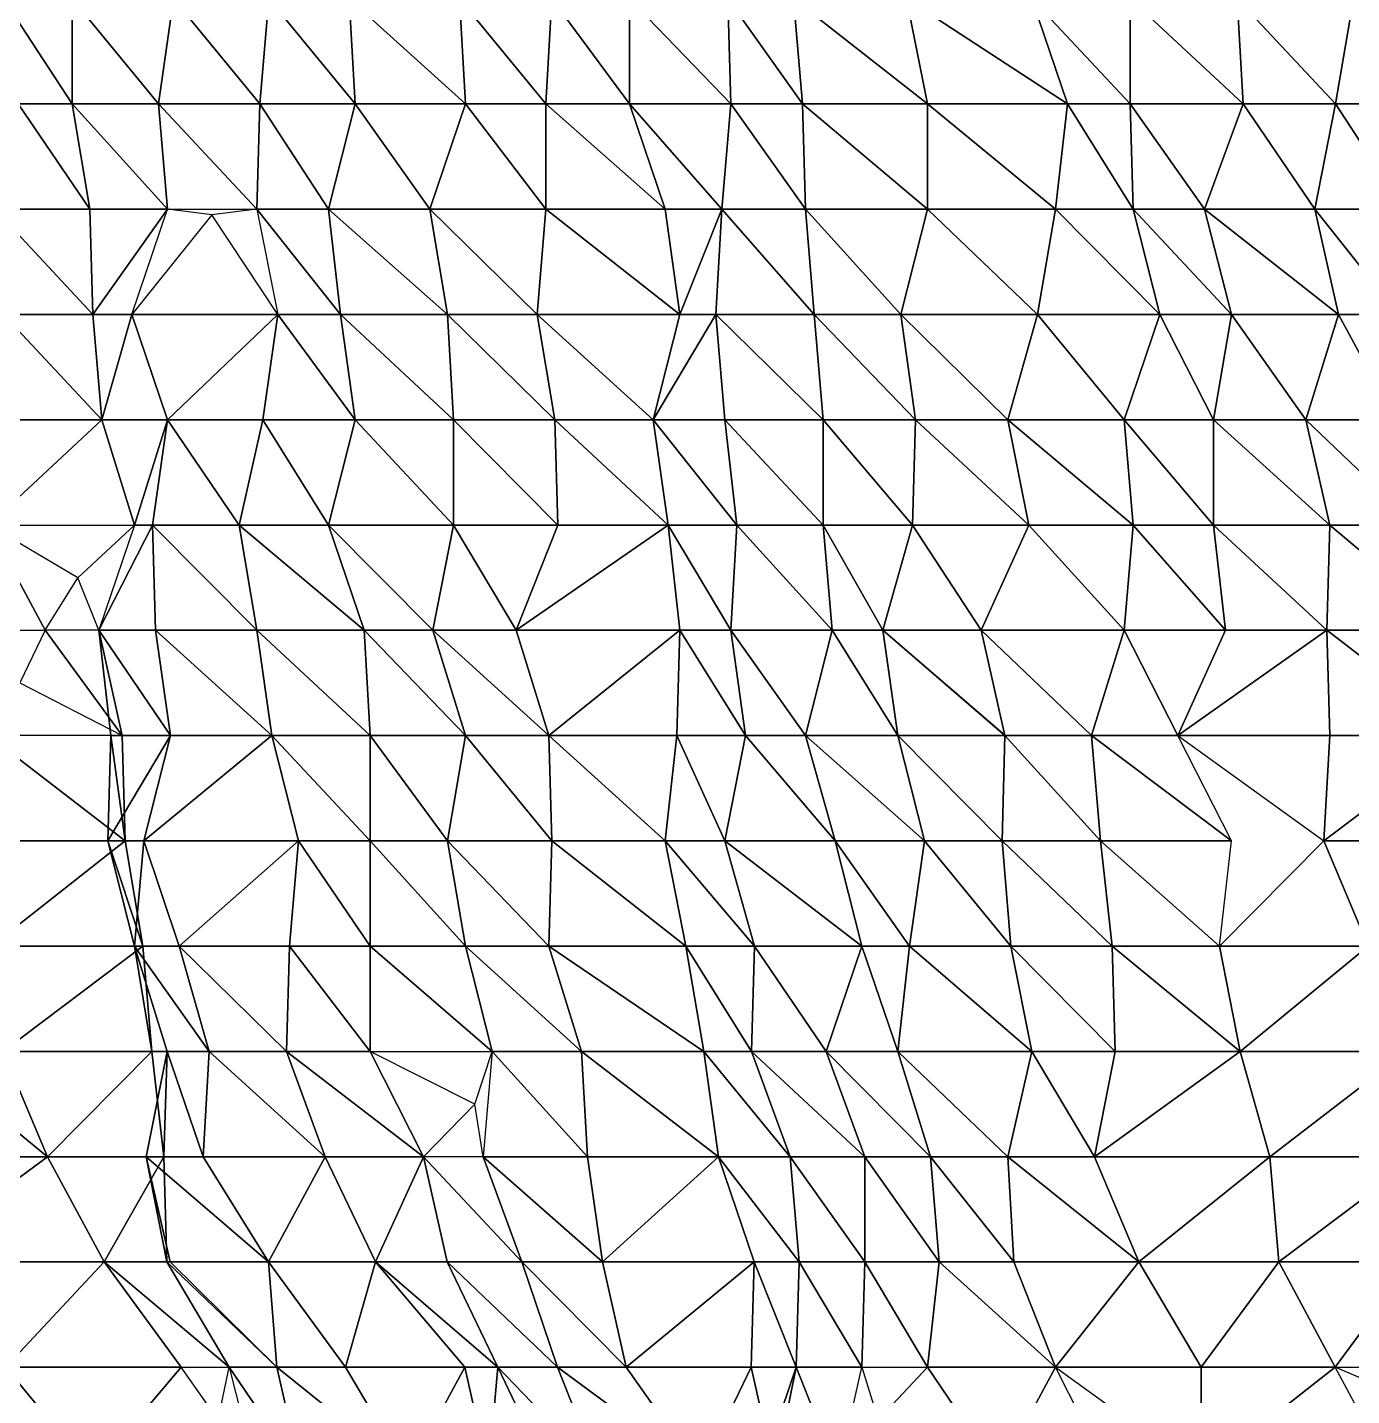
# Model space of a CAD drawing. Header units: metres. Extents: x -317 to 276, y -240 to 234.
# Drawn here: x -182.1 to -106.7, y 70.4 to 148.4 of the extents above; entities that cross this region are included whole.
import ezdxf

# ---------------------------------------------------------------- set-up
doc = ezdxf.new("R2010")
doc.units = ezdxf.units.M

msp = doc.modelspace()

# ---------------------------------------------------------------- linework, layer by layer
for points in [[(-183.49559, 150, -453.66705), (-179.58377, 144, -459.02148), (-179.58377, 150, -459.02148), (-179.58366, 150.0001, -459.0214)], [(-183.49559, 150, -453.66705), (-182.64954, 144, -452.11835), (-179.58377, 144, -459.02148), (-179.58366, 144.0001, -459.0214)], [(-179.58377, 150, -459.02148), (-174.65668, 144, -462.5175), (-173.81064, 150, -460.9688), (-173.81053, 150.0001, -460.96872)], [(-179.58377, 150, -459.02148), (-179.58377, 144, -459.02148), (-174.65668, 144, -462.5175), (-174.65657, 144.0001, -462.5174)], [(-173.81064, 150, -460.9688), (-174.65668, 144, -462.5175), (-168.88356, 144, -464.46484), (-168.88345, 144.0001, -464.46475)], [(-173.81064, 150, -460.9688), (-168.88356, 144, -464.46484), (-168.37595, 150, -463.53564), (-168.37584, 150.0001, -463.53555)], [(-168.37595, 150, -463.53564), (-168.88356, 144, -464.46484), (-163.44887, 144, -467.03168), (-163.44876, 144.0001, -467.0316)], [(-168.37595, 150, -463.53564), (-163.44887, 144, -467.03168), (-163.7873, 150, -467.65112), (-163.78719, 150.0001, -467.65103)], [(-163.7873, 150, -467.65112), (-157.1681, 144, -468.0498), (-157.50653, 150, -468.66928), (-157.50642, 150.0001, -468.6692)], [(-163.7873, 150, -467.65112), (-163.44887, 144, -467.03168), (-157.1681, 144, -468.0498), (-157.168, 144.0001, -468.0497)], [(-157.50653, 150, -468.66928), (-152.57944, 144, -472.16528), (-152.24103, 150, -471.54584), (-152.24092, 150.0001, -471.54575)], [(-157.50653, 150, -468.66928), (-157.1681, 144, -468.0498), (-152.57944, 144, -472.16528), (-152.57933, 144.0001, -472.1652)], [(-152.24103, 150, -471.54584), (-152.57944, 144, -472.16528), (-147.82158, 144, -475.97107), (-147.82147, 144.0001, -475.97098)], [(-152.24103, 150, -471.54584), (-147.82158, 144, -475.97107), (-147.82158, 150, -475.97107), (-147.82147, 150.0001, -475.97098)], [(-147.82158, 150, -475.97107), (-142.04846, 144, -477.9184), (-142.21768, 150, -478.22815), (-142.21758, 150.0001, -478.22806)], [(-147.82158, 150, -475.97107), (-147.82158, 144, -475.97107), (-142.04846, 144, -477.9184), (-142.04836, 144.0001, -477.9183)], [(-142.21768, 150, -478.22815), (-137.96742, 144, -482.9631), (-138.47505, 150, -483.8923), (-138.47495, 150.0001, -483.8922)], [(-142.21768, 150, -478.22815), (-142.04846, 144, -477.9184), (-137.96742, 144, -482.9631), (-137.96732, 144.0001, -482.963)], [(-138.47505, 150, -483.8923), (-130.84062, 144, -482.43256), (-132.02509, 150, -484.6007), (-132.02498, 150.0001, -484.60062)], [(-138.47505, 150, -483.8923), (-137.96742, 144, -482.9631), (-130.84062, 144, -482.43256), (-130.84052, 144.0001, -482.43246)], [(-132.02509, 150, -484.6007), (-122.8678, 144, -480.35336), (-124.8983, 150, -484.0702), (-124.8982, 150.0001, -484.0701)], [(-132.02509, 150, -484.6007), (-130.84062, 144, -482.43256), (-122.8678, 144, -480.35336), (-122.8677, 144.0001, -480.35327)], [(-124.8983, 150, -484.0702), (-119.2944, 144, -486.32727), (-119.2944, 150, -486.32727), (-119.294304, 150.0001, -486.32718)], [(-124.8983, 150, -484.0702), (-122.8678, 144, -480.35336), (-119.2944, 144, -486.32727), (-119.294304, 144.0001, -486.32718)], [(-119.2944, 150, -486.32727), (-112.84442, 144, -487.03568), (-113.182846, 150, -487.65515), (-113.18275, 150.0001, -487.65506)], [(-119.2944, 150, -486.32727), (-119.2944, 144, -486.32727), (-112.84442, 144, -487.03568), (-112.84432, 144.0001, -487.03558)], [(-113.182846, 150, -487.65515), (-107.57892, 144, -489.91223), (-106.563675, 150, -488.05383), (-106.563576, 150.0001, -488.05374)], [(-113.182846, 150, -487.65515), (-112.84442, 144, -487.03568), (-107.57892, 144, -489.91223), (-107.57882, 144.0001, -489.91214)], [(-106.563675, 150, -488.05383), (-107.57892, 144, -489.91223), (-102.144226, 144, -492.47906), (-102.14413, 144.0001, -492.47897)], [(-182.64954, 144, -452.11835), (-184.00322, 138, -454.59625), (-178.56851, 138, -457.16306), (-178.5684, 138.0001, -457.16296)], [(-182.64954, 144, -452.11835), (-178.56851, 138, -457.16306), (-179.58377, 144, -459.02148), (-179.58366, 144.0001, -459.0214)], [(-179.58377, 144, -459.02148), (-174.14905, 138, -461.5883), (-174.65668, 144, -462.5175), (-174.65657, 144.0001, -462.5174)], [(-179.58377, 144, -459.02148), (-178.56851, 138, -457.16306), (-174.14905, 138, -461.5883), (-174.14894, 138.0001, -461.5882)], [(-174.65668, 144, -462.5175), (-169.05278, 138, -464.77457), (-168.88356, 144, -464.46484), (-168.88345, 144.0001, -464.46475)], [(-174.65668, 144, -462.5175), (-174.14905, 138, -461.5883), (-169.05278, 138, -464.77457), (-169.05267, 138.0001, -464.77448)], [(-168.88356, 144, -464.46484), (-169.05278, 138, -464.77457), (-164.97174, 138, -469.81927), (-164.97163, 138.0001, -469.81918)], [(-168.88356, 144, -464.46484), (-164.97174, 138, -469.81927), (-163.44887, 144, -467.03168), (-163.44876, 144.0001, -467.0316)], [(-163.44887, 144, -467.03168), (-164.97174, 138, -469.81927), (-159.19862, 138, -471.76663), (-159.19852, 138.0001, -471.76654)], [(-163.44887, 144, -467.03168), (-159.19862, 138, -471.76663), (-157.1681, 144, -468.0498), (-157.168, 144.0001, -468.0497)], [(-157.1681, 144, -468.0498), (-159.19862, 138, -471.76663), (-152.57944, 138, -472.16528), (-152.57933, 138.0001, -472.1652)], [(-157.1681, 144, -468.0498), (-152.57944, 138, -472.16528), (-152.57944, 144, -472.16528), (-152.57933, 144.0001, -472.1652)], [(-152.57944, 144, -472.16528), (-145.79108, 138, -472.25424), (-147.82158, 144, -475.97107), (-147.82147, 144.0001, -475.97098)], [(-152.57944, 144, -472.16528), (-152.57944, 138, -472.16528), (-145.79108, 138, -472.25424), (-145.79097, 138.0001, -472.25415)], [(-147.82158, 144, -475.97107), (-142.55609, 138, -478.8476), (-142.04846, 144, -477.9184), (-142.04836, 144.0001, -477.9183)], [(-147.82158, 144, -475.97107), (-145.79108, 138, -472.25424), (-142.55609, 138, -478.8476), (-142.55598, 138.0001, -478.8475)], [(-142.04846, 144, -477.9184), (-142.55609, 138, -478.8476), (-137.79822, 138, -482.65338), (-137.79811, 138.0001, -482.6533)], [(-142.04846, 144, -477.9184), (-137.79822, 138, -482.65338), (-137.96742, 144, -482.9631), (-137.96732, 144.0001, -482.963)], [(-137.96742, 144, -482.9631), (-130.84062, 138, -482.43256), (-130.84062, 144, -482.43256), (-130.84052, 144.0001, -482.43246)], [(-137.96742, 144, -482.9631), (-137.79822, 138, -482.65338), (-130.84062, 138, -482.43256), (-130.84052, 138.0001, -482.43246)], [(-130.84062, 144, -482.43256), (-123.54463, 138, -481.5923), (-122.8678, 144, -480.35336), (-122.8677, 144.0001, -480.35327)], [(-130.84062, 144, -482.43256), (-130.84062, 138, -482.43256), (-123.54463, 138, -481.5923), (-123.54453, 138.0001, -481.5922)], [(-122.8678, 144, -480.35336), (-123.54463, 138, -481.5923), (-119.12518, 138, -486.01752), (-119.125084, 138.0001, -486.01743)], [(-122.8678, 144, -480.35336), (-119.12518, 138, -486.01752), (-119.2944, 144, -486.32727), (-119.294304, 144.0001, -486.32718)], [(-119.2944, 144, -486.32727), (-115.04414, 138, -491.06223), (-112.84442, 144, -487.03568), (-112.84432, 144.0001, -487.03558)], [(-119.2944, 144, -486.32727), (-119.12518, 138, -486.01752), (-115.04414, 138, -491.06223), (-115.044044, 138.0001, -491.06213)], [(-112.84442, 144, -487.03568), (-115.04414, 138, -491.06223), (-108.7634, 138, -492.08038), (-108.7633, 138.0001, -492.0803)], [(-112.84442, 144, -487.03568), (-108.7634, 138, -492.08038), (-107.57892, 144, -489.91223), (-107.57882, 144.0001, -489.91214)], [(-107.57892, 144, -489.91223), (-108.7634, 138, -492.08038), (-103.667114, 138, -495.26666), (-103.667015, 138.0001, -495.26657)], [(-107.57892, 144, -489.91223), (-103.667114, 138, -495.26666), (-102.144226, 144, -492.47906), (-102.14413, 144.0001, -492.47897)], [(-184.00322, 138, -454.59625), (-178.3993, 132, -456.85333), (-178.56851, 138, -457.16306), (-178.5684, 138.0001, -457.16296)], [(-184.00322, 138, -454.59625), (-183.49559, 132, -453.66705), (-178.3993, 132, -456.85333), (-178.3992, 132.0001, -456.85324)], [(-178.3993, 132, -456.85333), (-174.14905, 138, -461.5883), (-178.56851, 138, -457.16306), (-178.5684, 138.0001, -457.16296)], [(-178.3993, 132, -456.85333), (-176.17957, 132, -465.3051), (-174.14905, 138, -461.5883), (-174.14894, 138.0001, -461.5882)], [(-171.62318, 137.6842, -463.2222), (-176.17957, 132, -465.3051), (-167.86832, 132, -462.60645), (-167.86821, 132.0001, -462.60635)], [(-169.05278, 138, -464.77457), (-171.62318, 137.6842, -463.2222), (-174.14905, 138, -461.5883), (-174.14894, 138.0001, -461.5882)], [(-169.05278, 138, -464.77457), (-164.2949, 132, -468.58032), (-164.97174, 138, -469.81927), (-164.97163, 138.0001, -469.81918)], [(-169.05278, 138, -464.77457), (-167.86832, 132, -462.60645), (-164.2949, 132, -468.58032), (-164.2948, 132.0001, -468.58023)], [(-164.97174, 138, -469.81927), (-158.18336, 132, -469.9082), (-159.19862, 138, -471.76663), (-159.19852, 138.0001, -471.76654)], [(-164.97174, 138, -469.81927), (-164.2949, 132, -468.58032), (-158.18336, 132, -469.9082), (-158.18326, 132.0001, -469.9081)], [(-159.19862, 138, -471.76663), (-153.08707, 132, -473.0945), (-152.57944, 138, -472.16528), (-152.57933, 138.0001, -472.1652)], [(-159.19862, 138, -471.76663), (-158.18336, 132, -469.9082), (-153.08707, 132, -473.0945), (-153.08696, 132.0001, -473.09442)], [(-152.57944, 138, -472.16528), (-153.08707, 132, -473.0945), (-144.94504, 132, -470.70557), (-144.94493, 132.0001, -470.70547)], [(-152.57944, 138, -472.16528), (-144.94504, 132, -470.70557), (-145.79108, 138, -472.25424), (-145.79097, 138.0001, -472.25415)], [(-144.94504, 132, -470.70557), (-142.55609, 138, -478.8476), (-145.79108, 138, -472.25424), (-145.79097, 138.0001, -472.25415)], [(-144.94504, 132, -470.70557), (-142.89452, 132, -479.46707), (-142.55609, 138, -478.8476), (-142.55598, 138.0001, -478.8475)], [(-142.55609, 138, -478.8476), (-142.89452, 132, -479.46707), (-137.29059, 132, -481.72418), (-137.29048, 132.0001, -481.7241)], [(-142.55609, 138, -478.8476), (-137.29059, 132, -481.72418), (-137.79822, 138, -482.65338), (-137.79811, 138.0001, -482.6533)], [(-137.79822, 138, -482.65338), (-132.36351, 132, -485.22018), (-130.84062, 138, -482.43256), (-130.84052, 138.0001, -482.43246)], [(-137.79822, 138, -482.65338), (-137.29059, 132, -481.72418), (-132.36351, 132, -485.22018), (-132.3634, 132.0001, -485.2201)], [(-130.84062, 138, -482.43256), (-132.36351, 132, -485.22018), (-124.55989, 132, -483.4507), (-124.55979, 132.0001, -483.45062)], [(-130.84062, 138, -482.43256), (-124.55989, 132, -483.4507), (-123.54463, 138, -481.5923), (-123.54453, 138.0001, -481.5922)], [(-123.54463, 138, -481.5923), (-124.55989, 132, -483.4507), (-117.60231, 132, -483.22992), (-117.60221, 132.0001, -483.22983)], [(-123.54463, 138, -481.5923), (-117.60231, 132, -483.22992), (-119.12518, 138, -486.01752), (-119.125084, 138.0001, -486.01743)], [(-119.12518, 138, -486.01752), (-113.52127, 132, -488.2746), (-115.04414, 138, -491.06223), (-115.044044, 138.0001, -491.06213)], [(-119.12518, 138, -486.01752), (-117.60231, 132, -483.22992), (-113.52127, 132, -488.2746), (-113.52117, 132.0001, -488.2745)], [(-115.04414, 138, -491.06223), (-107.40971, 132, -489.60248), (-108.7634, 138, -492.08038), (-108.7633, 138.0001, -492.0803)], [(-115.04414, 138, -491.06223), (-113.52127, 132, -488.2746), (-107.40971, 132, -489.60248), (-107.409615, 132.0001, -489.6024)], [(-108.7634, 138, -492.08038), (-104.00552, 132, -495.88614), (-103.667114, 138, -495.26666), (-103.667015, 138.0001, -495.26657)], [(-108.7634, 138, -492.08038), (-107.40971, 132, -489.60248), (-104.00552, 132, -495.88614), (-104.005424, 132.0001, -495.88605)], [(-183.49559, 132, -453.66705), (-177.89168, 126, -455.92413), (-178.3993, 132, -456.85333), (-178.3992, 132.0001, -456.85324)], [(-183.49559, 132, -453.66705), (-183.32639, 126, -453.3573), (-177.89168, 126, -455.92413), (-177.89157, 126.0001, -455.92404)], [(-177.89168, 126, -455.92413), (-176.17957, 132, -465.3051), (-178.3993, 132, -456.85333), (-178.3992, 132.0001, -456.85324)], [(-177.89168, 126, -455.92413), (-174.14905, 126, -461.5883), (-176.17957, 132, -465.3051), (-176.17946, 132.0001, -465.30502)], [(-174.14905, 126, -461.5883), (-167.86832, 132, -462.60645), (-176.17957, 132, -465.3051), (-176.17946, 132.0001, -465.30502)], [(-174.14905, 126, -461.5883), (-168.71436, 126, -464.1551), (-167.86832, 132, -462.60645), (-167.86821, 132.0001, -462.60635)], [(-167.86832, 132, -462.60645), (-168.71436, 126, -464.1551), (-163.44887, 126, -467.03168), (-163.44876, 126.0001, -467.0316)], [(-167.86832, 132, -462.60645), (-163.44887, 126, -467.03168), (-164.2949, 132, -468.58032), (-164.2948, 132.0001, -468.58023)], [(-164.2949, 132, -468.58032), (-157.84494, 126, -469.28876), (-158.18336, 132, -469.9082), (-158.18326, 132.0001, -469.9081)], [(-164.2949, 132, -468.58032), (-163.44887, 126, -467.03168), (-157.84494, 126, -469.28876), (-157.84483, 126.0001, -469.28867)], [(-158.18336, 132, -469.9082), (-152.07182, 126, -471.23608), (-153.08707, 132, -473.0945), (-153.08696, 132.0001, -473.09442)], [(-158.18336, 132, -469.9082), (-157.84494, 126, -469.28876), (-152.07182, 126, -471.23608), (-152.07172, 126.0001, -471.236)], [(-153.08707, 132, -473.0945), (-146.46791, 126, -473.49316), (-144.94504, 132, -470.70557), (-144.94493, 132.0001, -470.70547)], [(-153.08707, 132, -473.0945), (-152.07182, 126, -471.23608), (-146.46791, 126, -473.49316), (-146.4678, 126.0001, -473.49307)], [(-146.46791, 126, -473.49316), (-142.38689, 126, -478.53787), (-142.89452, 132, -479.46707), (-142.89441, 132.0001, -479.46698)], [(-146.46791, 126, -473.49316), (-142.89452, 132, -479.46707), (-144.94504, 132, -470.70557), (-144.94493, 132.0001, -470.70547)], [(-142.89452, 132, -479.46707), (-136.78296, 126, -480.79495), (-137.29059, 132, -481.72418), (-137.29048, 132.0001, -481.7241)], [(-142.89452, 132, -479.46707), (-142.38689, 126, -478.53787), (-136.78296, 126, -480.79495), (-136.78285, 126.0001, -480.79486)], [(-137.29059, 132, -481.72418), (-131.51746, 126, -483.6715), (-132.36351, 132, -485.22018), (-132.3634, 132.0001, -485.2201)], [(-137.29059, 132, -481.72418), (-136.78296, 126, -480.79495), (-131.51746, 126, -483.6715), (-131.51735, 126.0001, -483.67142)], [(-132.36351, 132, -485.22018), (-126.25198, 126, -486.54807), (-124.55989, 132, -483.4507), (-124.55979, 132.0001, -483.45062)], [(-132.36351, 132, -485.22018), (-131.51746, 126, -483.6715), (-126.25198, 126, -486.54807), (-126.251884, 126.0001, -486.54797)], [(-124.55989, 132, -483.4507), (-126.25198, 126, -486.54807), (-119.63281, 126, -486.94675), (-119.63271, 126.0001, -486.94666)], [(-124.55989, 132, -483.4507), (-119.63281, 126, -486.94675), (-117.60231, 132, -483.22992), (-117.60221, 132.0001, -483.22983)], [(-117.60231, 132, -483.22992), (-119.63281, 126, -486.94675), (-114.536514, 126, -490.13303), (-114.536415, 126.0001, -490.13293)], [(-117.60231, 132, -483.22992), (-114.536514, 126, -490.13303), (-113.52127, 132, -488.2746), (-113.52117, 132.0001, -488.2745)], [(-113.52127, 132, -488.2746), (-114.536514, 126, -490.13303), (-109.27101, 126, -493.00958), (-109.27091, 126.0001, -493.0095)], [(-113.52127, 132, -488.2746), (-109.27101, 126, -493.00958), (-107.40971, 132, -489.60248), (-107.409615, 132.0001, -489.6024)], [(-107.40971, 132, -489.60248), (-109.27101, 126, -493.00958), (-104.17474, 126, -496.19586), (-104.174644, 126.0001, -496.19577)], [(-107.40971, 132, -489.60248), (-104.17474, 126, -496.19586), (-104.00552, 132, -495.88614), (-104.005424, 132.0001, -495.88605)], [(-184.34163, 120, -455.2157), (-176.03036, 120, -452.51703), (-177.89168, 126, -455.92413), (-177.89157, 126.0001, -455.92404)], [(-184.34163, 120, -455.2157), (-177.89168, 126, -455.92413), (-183.32639, 126, -453.3573), (-183.32628, 126.0001, -453.3572)], [(-176.03036, 120, -452.51703), (-174.14905, 126, -461.5883), (-177.89168, 126, -455.92413), (-177.89157, 126.0001, -455.92404)], [(-176.03036, 120, -452.51703), (-174.9951, 120, -463.13696), (-174.14905, 126, -461.5883), (-174.14894, 126.0001, -461.5882)], [(-174.14905, 126, -461.5883), (-174.9951, 120, -463.13696), (-170.06802, 120, -466.633), (-170.06792, 120.0001, -466.6329)], [(-174.14905, 126, -461.5883), (-170.06802, 120, -466.633), (-168.71436, 126, -464.1551), (-168.71425, 126.0001, -464.155)], [(-168.71436, 126, -464.1551), (-170.06802, 120, -466.633), (-164.97174, 120, -469.81927), (-164.97163, 120.0001, -469.81918)], [(-168.71436, 126, -464.1551), (-164.97174, 120, -469.81927), (-163.44887, 126, -467.03168), (-163.44876, 126.0001, -467.0316)], [(-163.44887, 126, -467.03168), (-164.97174, 120, -469.81927), (-157.84494, 120, -469.28876), (-157.84483, 120.0001, -469.28867)], [(-163.44887, 126, -467.03168), (-157.84494, 120, -469.28876), (-157.84494, 126, -469.28876), (-157.84483, 126.0001, -469.28867)], [(-157.84494, 126, -469.28876), (-151.9026, 120, -470.92636), (-152.07182, 126, -471.23608), (-152.07172, 126.0001, -471.236)], [(-157.84494, 126, -469.28876), (-157.84494, 120, -469.28876), (-151.9026, 120, -470.92636), (-151.9025, 120.0001, -470.92627)], [(-152.07182, 126, -471.23608), (-145.62187, 120, -471.94452), (-146.46791, 126, -473.49316), (-146.4678, 126.0001, -473.49307)], [(-152.07182, 126, -471.23608), (-151.9026, 120, -470.92636), (-145.62187, 120, -471.94452), (-145.62177, 120.0001, -471.94443)], [(-146.46791, 126, -473.49316), (-141.71005, 120, -477.29895), (-142.38689, 126, -478.53787), (-142.38678, 126.0001, -478.53778)], [(-146.46791, 126, -473.49316), (-145.62187, 120, -471.94452), (-141.71005, 120, -477.29895), (-141.70995, 120.0001, -477.29886)], [(-142.38689, 126, -478.53787), (-136.78296, 120, -480.79495), (-136.78296, 126, -480.79495), (-136.78285, 126.0001, -480.79486)], [(-142.38689, 126, -478.53787), (-141.71005, 120, -477.29895), (-136.78296, 120, -480.79495), (-136.78285, 120.0001, -480.79486)], [(-136.78296, 126, -480.79495), (-131.68668, 120, -483.98126), (-131.51746, 126, -483.6715), (-131.51735, 126.0001, -483.67142)], [(-136.78296, 126, -480.79495), (-136.78296, 120, -480.79495), (-131.68668, 120, -483.98126), (-131.68657, 120.0001, -483.98117)], [(-131.51746, 126, -483.6715), (-131.68668, 120, -483.98126), (-125.067505, 120, -484.3799), (-125.067406, 120.0001, -484.37982)], [(-131.51746, 126, -483.6715), (-125.067505, 120, -484.3799), (-126.25198, 126, -486.54807), (-126.251884, 126.0001, -486.54797)], [(-126.25198, 126, -486.54807), (-119.12518, 120, -486.01752), (-119.63281, 126, -486.94675), (-119.63271, 126.0001, -486.94666)], [(-126.25198, 126, -486.54807), (-125.067505, 120, -484.3799), (-119.12518, 120, -486.01752), (-119.125084, 120.0001, -486.01743)], [(-119.63281, 126, -486.94675), (-114.536514, 120, -490.13303), (-114.536514, 126, -490.13303), (-114.536415, 126.0001, -490.13293)], [(-119.63281, 126, -486.94675), (-119.12518, 120, -486.01752), (-114.536514, 120, -490.13303), (-114.536415, 120.0001, -490.13293)], [(-114.536514, 126, -490.13303), (-107.91734, 120, -490.5317), (-109.27101, 126, -493.00958), (-109.27091, 126.0001, -493.0095)], [(-114.536514, 126, -490.13303), (-114.536514, 120, -490.13303), (-107.91734, 120, -490.5317), (-107.917244, 120.0001, -490.53162)], [(-109.27101, 126, -493.00958), (-102.99028, 120, -494.0277), (-104.17474, 126, -496.19586), (-104.174644, 126.0001, -496.19577)], [(-109.27101, 126, -493.00958), (-107.91734, 120, -490.5317), (-102.99028, 120, -494.0277), (-102.99018, 120.0001, -494.02762)], [(-183.00798, 114, -440.2595), (-181.12666, 114, -449.33075), (-184.34163, 120, -455.2157), (-184.34152, 120.0001, -455.2156)], [(-181.12666, 114, -449.33075), (-179.24763, 117, -453.56168), (-184.34163, 120, -455.2157), (-184.34152, 120.0001, -455.2156)], [(-176.03036, 120, -452.51703), (-178.06088, 114, -456.23386), (-179.24763, 117, -453.56168), (-179.24753, 117.0001, -453.56158)], [(-178.06088, 114, -456.23386), (-174.82588, 114, -462.82724), (-174.9951, 120, -463.13696), (-174.995, 120.0001, -463.13687)], [(-178.06088, 114, -456.23386), (-174.9951, 120, -463.13696), (-176.03036, 120, -452.51703), (-176.03026, 120.0001, -452.51694)], [(-174.9951, 120, -463.13696), (-169.05278, 114, -464.77457), (-170.06802, 120, -466.633), (-170.06792, 120.0001, -466.6329)], [(-174.9951, 120, -463.13696), (-174.82588, 114, -462.82724), (-169.05278, 114, -464.77457), (-169.05267, 114.0001, -464.77448)], [(-170.06802, 120, -466.633), (-162.94124, 114, -466.10245), (-164.97174, 120, -469.81927), (-164.97163, 120.0001, -469.81918)], [(-170.06802, 120, -466.633), (-169.05278, 114, -464.77457), (-162.94124, 114, -466.10245), (-162.94113, 114.0001, -466.10236)], [(-164.97174, 120, -469.81927), (-159.0294, 114, -471.45688), (-157.84494, 120, -469.28876), (-157.84483, 120.0001, -469.28867)], [(-164.97174, 120, -469.81927), (-162.94124, 114, -466.10245), (-159.0294, 114, -471.45688), (-159.0293, 114.0001, -471.4568)], [(-157.84494, 120, -469.28876), (-159.0294, 114, -471.45688), (-154.27153, 114, -475.26263), (-154.27142, 114.0001, -475.26254)], [(-157.84494, 120, -469.28876), (-154.27153, 114, -475.26263), (-151.9026, 120, -470.92636), (-151.9025, 120.0001, -470.92627)], [(-154.27153, 114, -475.26263), (-144.94504, 114, -470.70557), (-145.62187, 120, -471.94452), (-145.62177, 120.0001, -471.94443)], [(-154.27153, 114, -475.26263), (-145.62187, 120, -471.94452), (-151.9026, 120, -470.92636), (-151.9025, 120.0001, -470.92627)], [(-145.62187, 120, -471.94452), (-142.04846, 114, -477.9184), (-141.71005, 120, -477.29895), (-141.70995, 120.0001, -477.29886)], [(-145.62187, 120, -471.94452), (-144.94504, 114, -470.70557), (-142.04846, 114, -477.9184), (-142.04836, 114.0001, -477.9183)], [(-141.71005, 120, -477.29895), (-142.04846, 114, -477.9184), (-136.27534, 114, -479.86575), (-136.27524, 114.0001, -479.86566)], [(-141.71005, 120, -477.29895), (-136.27534, 114, -479.86575), (-136.78296, 120, -480.79495), (-136.78285, 120.0001, -480.79486)], [(-136.78296, 120, -480.79495), (-133.37875, 114, -487.0786), (-131.68668, 120, -483.98126), (-131.68657, 120.0001, -483.98117)], [(-136.78296, 120, -480.79495), (-136.27534, 114, -479.86575), (-133.37875, 114, -487.0786), (-133.37865, 114.0001, -487.07852)], [(-131.68668, 120, -483.98126), (-133.37875, 114, -487.0786), (-127.77486, 114, -489.3357), (-127.77476, 114.0001, -489.3356)], [(-131.68668, 120, -483.98126), (-127.77486, 114, -489.3357), (-125.067505, 120, -484.3799), (-125.067406, 120.0001, -484.37982)], [(-125.067505, 120, -484.3799), (-127.77486, 114, -489.3357), (-119.63281, 114, -486.94675), (-119.63271, 114.0001, -486.94666)], [(-125.067505, 120, -484.3799), (-119.63281, 114, -486.94675), (-119.12518, 120, -486.01752), (-119.125084, 120.0001, -486.01743)], [(-119.12518, 120, -486.01752), (-119.63281, 114, -486.94675), (-113.85968, 114, -488.89407), (-113.85958, 114.0001, -488.89398)], [(-119.12518, 120, -486.01752), (-113.85968, 114, -488.89407), (-114.536514, 120, -490.13303), (-114.536415, 120.0001, -490.13293)], [(-114.536514, 120, -490.13303), (-108.08656, 114, -490.84143), (-107.91734, 120, -490.5317), (-107.917244, 120.0001, -490.53162)], [(-114.536514, 120, -490.13303), (-113.85968, 114, -488.89407), (-108.08656, 114, -490.84143), (-108.086464, 114.0001, -490.84134)], [(-107.91734, 120, -490.5317), (-108.08656, 114, -490.84143), (-100.79056, 114, -490.00116), (-100.79046, 114.0001, -490.00107)], [(-107.91734, 120, -490.5317), (-100.79056, 114, -490.00116), (-102.99028, 120, -494.0277), (-102.99018, 120.0001, -494.02762)], [(-176.72723, 108, -441.27765), (-181.12666, 114, -449.33075), (-182.56532, 111, -442.39392), (-182.56522, 111.0001, -442.39383)], [(-176.72723, 108, -441.27765), (-178.06088, 114, -456.23386), (-181.12666, 114, -449.33075), (-181.12656, 114.0001, -449.33066)], [(-176.72723, 108, -441.27765), (-177.38405, 108, -454.9949), (-178.06088, 114, -456.23386), (-178.06078, 114.0001, -456.23376)], [(-178.06088, 114, -456.23386), (-173.97984, 108, -461.27856), (-174.82588, 114, -462.82724), (-174.82578, 114.0001, -462.82715)], [(-178.06088, 114, -456.23386), (-177.38405, 108, -454.9949), (-173.97984, 108, -461.27856), (-173.97974, 108.0001, -461.27847)], [(-174.82588, 114, -462.82724), (-168.20673, 108, -463.2259), (-169.05278, 114, -464.77457), (-169.05267, 114.0001, -464.77448)], [(-174.82588, 114, -462.82724), (-173.97984, 108, -461.27856), (-168.20673, 108, -463.2259), (-168.20662, 108.0001, -463.2258)], [(-169.05278, 114, -464.77457), (-162.60283, 108, -465.48297), (-162.94124, 114, -466.10245), (-162.94113, 114.0001, -466.10236)], [(-169.05278, 114, -464.77457), (-168.20673, 108, -463.2259), (-162.60283, 108, -465.48297), (-162.60272, 108.0001, -465.48288)], [(-162.94124, 114, -466.10245), (-157.1681, 108, -468.0498), (-159.0294, 114, -471.45688), (-159.0293, 114.0001, -471.4568)], [(-162.94124, 114, -466.10245), (-162.60283, 108, -465.48297), (-157.1681, 108, -468.0498), (-157.168, 108.0001, -468.0497)], [(-159.0294, 114, -471.45688), (-152.41023, 108, -471.85556), (-154.27153, 114, -475.26263), (-154.27142, 114.0001, -475.26254)], [(-159.0294, 114, -471.45688), (-157.1681, 108, -468.0498), (-152.41023, 108, -471.85556), (-152.41013, 108.0001, -471.85547)], [(-152.41023, 108, -471.85556), (-144.94504, 114, -470.70557), (-154.27153, 114, -475.26263), (-154.27142, 114.0001, -475.26254)], [(-152.41023, 108, -471.85556), (-145.11424, 108, -471.0153), (-144.94504, 114, -470.70557), (-144.94493, 114.0001, -470.70547)], [(-144.94504, 114, -470.70557), (-145.11424, 108, -471.0153), (-141.20242, 108, -476.36972), (-141.20232, 108.0001, -476.36963)], [(-144.94504, 114, -470.70557), (-141.20242, 108, -476.36972), (-142.04846, 114, -477.9184), (-142.04836, 114.0001, -477.9183)], [(-142.04846, 114, -477.9184), (-137.79822, 108, -482.65338), (-136.27534, 114, -479.86575), (-136.27524, 114.0001, -479.86566)], [(-142.04846, 114, -477.9184), (-141.20242, 108, -476.36972), (-137.79822, 108, -482.65338), (-137.79811, 108.0001, -482.6533)], [(-136.27534, 114, -479.86575), (-137.79822, 108, -482.65338), (-132.53271, 108, -485.5299), (-132.53261, 108.0001, -485.52982)], [(-136.27534, 114, -479.86575), (-132.53271, 108, -485.5299), (-133.37875, 114, -487.0786), (-133.37865, 114.0001, -487.07852)], [(-133.37875, 114, -487.0786), (-126.42119, 108, -486.8578), (-127.77486, 114, -489.3357), (-127.77476, 114.0001, -489.3356)], [(-133.37875, 114, -487.0786), (-132.53271, 108, -485.5299), (-126.42119, 108, -486.8578), (-126.42109, 108.0001, -486.8577)], [(-127.77486, 114, -489.3357), (-121.49411, 108, -490.35382), (-119.63281, 114, -486.94675), (-119.63271, 114.0001, -486.94666)], [(-127.77486, 114, -489.3357), (-126.42119, 108, -486.8578), (-121.49411, 108, -490.35382), (-121.49401, 108.0001, -490.35373)], [(-119.63281, 114, -486.94675), (-121.49411, 108, -490.35382), (-116.56703, 108, -493.84985), (-116.56693, 108.0001, -493.84976)], [(-119.63281, 114, -486.94675), (-116.56703, 108, -493.84985), (-113.85968, 114, -488.89407), (-113.85958, 114.0001, -488.89398)], [(-116.56703, 108, -493.84985), (-107.91734, 108, -490.5317), (-108.08656, 114, -490.84143), (-108.086464, 114.0001, -490.84134)], [(-116.56703, 108, -493.84985), (-108.08656, 114, -490.84143), (-113.85968, 114, -488.89407), (-113.85958, 114.0001, -488.89398)], [(-108.08656, 114, -490.84143), (-100.28293, 108, -489.07196), (-100.79056, 114, -490.00116), (-100.79046, 114.0001, -490.00107)], [(-108.08656, 114, -490.84143), (-107.91734, 108, -490.5317), (-100.28293, 108, -489.07196), (-100.28283, 108.0001, -489.07187)], [(-184.36165, 108, -442.73737), (-176.55801, 102, -440.9679), (-176.72723, 108, -441.27765), (-176.72713, 108.0001, -441.27756)], [(-184.36165, 108, -442.73737), (-182.83876, 102, -439.94977), (-176.55801, 102, -440.9679), (-176.5579, 102.0001, -440.9678)], [(-176.55801, 102, -440.9679), (-177.55325, 102, -455.30466), (-177.38405, 108, -454.9949), (-177.38394, 108.0001, -454.9948)], [(-177.55325, 102, -455.30466), (-175.50272, 102, -464.06616), (-173.97984, 108, -461.27856), (-173.97974, 108.0001, -461.27847)], [(-177.55325, 102, -455.30466), (-173.97984, 108, -461.27856), (-177.38405, 108, -454.9949), (-177.38394, 108.0001, -454.9948)], [(-176.55801, 102, -440.9679), (-177.38405, 108, -454.9949), (-176.72723, 108, -441.27765), (-176.72713, 108.0001, -441.27756)], [(-175.50272, 102, -464.06616), (-166.68385, 102, -460.4383), (-168.20673, 108, -463.2259), (-168.20662, 108.0001, -463.2258)], [(-175.50272, 102, -464.06616), (-168.20673, 108, -463.2259), (-173.97984, 108, -461.27856), (-173.97974, 108.0001, -461.27847)], [(-168.20673, 108, -463.2259), (-162.60283, 102, -465.48297), (-162.60283, 108, -465.48297), (-162.60272, 108.0001, -465.48288)], [(-168.20673, 108, -463.2259), (-166.68385, 102, -460.4383), (-162.60283, 102, -465.48297), (-162.60272, 102.0001, -465.48288)], [(-162.60283, 108, -465.48297), (-158.18336, 102, -469.9082), (-157.1681, 108, -468.0498), (-157.168, 108.0001, -468.0497)], [(-162.60283, 108, -465.48297), (-162.60283, 102, -465.48297), (-158.18336, 102, -469.9082), (-158.18326, 102.0001, -469.9081)], [(-157.1681, 108, -468.0498), (-158.18336, 102, -469.9082), (-152.24103, 102, -471.54584), (-152.24092, 102.0001, -471.54575)], [(-157.1681, 108, -468.0498), (-152.24103, 102, -471.54584), (-152.41023, 108, -471.85556), (-152.41013, 108.0001, -471.85547)], [(-152.41023, 108, -471.85556), (-145.79108, 102, -472.25424), (-145.11424, 108, -471.0153), (-145.11414, 108.0001, -471.0152)], [(-152.41023, 108, -471.85556), (-152.24103, 102, -471.54584), (-145.79108, 102, -472.25424), (-145.79097, 102.0001, -472.25415)], [(-145.11424, 108, -471.0153), (-145.79108, 102, -472.25424), (-142.38689, 102, -478.53787), (-142.38678, 102.0001, -478.53778)], [(-145.11424, 108, -471.0153), (-142.38689, 102, -478.53787), (-141.20242, 108, -476.36972), (-141.20232, 108.0001, -476.36963)], [(-141.20242, 108, -476.36972), (-142.38689, 102, -478.53787), (-136.10612, 102, -479.55603), (-136.10602, 102.0001, -479.55594)], [(-141.20242, 108, -476.36972), (-136.10612, 102, -479.55603), (-137.79822, 108, -482.65338), (-137.79811, 108.0001, -482.6533)], [(-137.79822, 108, -482.65338), (-131.00984, 102, -482.7423), (-132.53271, 108, -485.5299), (-132.53261, 108.0001, -485.52982)], [(-137.79822, 108, -482.65338), (-136.10612, 102, -479.55603), (-131.00984, 102, -482.7423), (-131.00974, 102.0001, -482.74222)], [(-132.53271, 108, -485.5299), (-126.59039, 102, -487.16754), (-126.42119, 108, -486.8578), (-126.42109, 108.0001, -486.8577)], [(-132.53271, 108, -485.5299), (-131.00984, 102, -482.7423), (-126.59039, 102, -487.16754), (-126.590294, 102.0001, -487.16745)], [(-126.42119, 108, -486.8578), (-126.59039, 102, -487.16754), (-120.98648, 102, -489.42462), (-120.98638, 102.0001, -489.42453)], [(-126.42119, 108, -486.8578), (-120.98648, 102, -489.42462), (-121.49411, 108, -490.35382), (-121.49401, 108.0001, -490.35373)], [(-113.52127, 102, -488.2746), (-116.56703, 108, -493.84985), (-121.49411, 108, -490.35382), (-121.49401, 108.0001, -490.35373)], [(-113.52127, 102, -488.2746), (-121.49411, 108, -490.35382), (-120.98648, 102, -489.42462), (-120.98638, 102.0001, -489.42453)], [(-116.56703, 108, -493.84985), (-108.25577, 102, -491.15118), (-107.91734, 108, -490.5317), (-107.917244, 108.0001, -490.53162)], [(-108.25577, 102, -491.15118), (-99.098465, 102, -486.9038), (-100.28293, 108, -489.07196), (-100.28283, 108.0001, -489.07187)], [(-108.25577, 102, -491.15118), (-100.28293, 108, -489.07196), (-107.91734, 108, -490.5317), (-107.917244, 108.0001, -490.53162)], [(-184.19244, 96, -442.42764), (-175.54276, 96, -439.1095), (-176.55801, 102, -440.9679), (-176.5579, 102.0001, -440.9678)], [(-184.19244, 96, -442.42764), (-176.55801, 102, -440.9679), (-182.83876, 102, -439.94977), (-182.83865, 102.0001, -439.94968)], [(-175.54276, 96, -439.1095), (-176.03036, 96, -452.51703), (-177.55325, 102, -455.30466), (-177.55315, 102.0001, -455.30457)], [(-175.54276, 96, -439.1095), (-177.55325, 102, -455.30466), (-176.55801, 102, -440.9679), (-176.5579, 102.0001, -440.9678)], [(-176.03036, 96, -452.51703), (-175.50272, 102, -464.06616), (-177.55325, 102, -455.30466), (-177.55315, 102.0001, -455.30457)], [(-176.03036, 96, -452.51703), (-173.47221, 96, -460.34937), (-175.50272, 102, -464.06616), (-175.50261, 102.0001, -464.06607)], [(-173.47221, 96, -460.34937), (-166.68385, 102, -460.4383), (-175.50272, 102, -464.06616), (-175.50261, 102.0001, -464.06607)], [(-173.47221, 96, -460.34937), (-167.19147, 96, -461.3675), (-166.68385, 102, -460.4383), (-166.68375, 102.0001, -460.4382)], [(-166.68385, 102, -460.4383), (-167.19147, 96, -461.3675), (-162.60283, 96, -465.48297), (-162.60272, 96.0001, -465.48288)], [(-166.68385, 102, -460.4383), (-162.60283, 96, -465.48297), (-162.60283, 102, -465.48297), (-162.60272, 102.0001, -465.48288)], [(-162.60283, 102, -465.48297), (-157.1681, 96, -468.0498), (-158.18336, 102, -469.9082), (-158.18326, 102.0001, -469.9081)], [(-162.60283, 102, -465.48297), (-162.60283, 96, -465.48297), (-157.1681, 96, -468.0498), (-157.168, 96.0001, -468.0497)], [(-158.18336, 102, -469.9082), (-152.41023, 96, -471.85556), (-152.24103, 102, -471.54584), (-152.24092, 102.0001, -471.54575)], [(-158.18336, 102, -469.9082), (-157.1681, 96, -468.0498), (-152.41023, 96, -471.85556), (-152.41013, 96.0001, -471.85547)], [(-152.24103, 102, -471.54584), (-152.41023, 96, -471.85556), (-144.60661, 96, -470.0861), (-144.6065, 96.0001, -470.086)], [(-152.24103, 102, -471.54584), (-144.60661, 96, -470.0861), (-145.79108, 102, -472.25424), (-145.79097, 102.0001, -472.25415)], [(-145.79108, 102, -472.25424), (-140.6948, 96, -475.44052), (-142.38689, 102, -478.53787), (-142.38678, 102.0001, -478.53778)], [(-145.79108, 102, -472.25424), (-144.60661, 96, -470.0861), (-140.6948, 96, -475.44052), (-140.69469, 96.0001, -475.44043)], [(-142.38689, 102, -478.53787), (-134.58325, 96, -476.7684), (-136.10612, 102, -479.55603), (-136.10602, 102.0001, -479.55594)], [(-142.38689, 102, -478.53787), (-140.6948, 96, -475.44052), (-134.58325, 96, -476.7684), (-134.58315, 96.0001, -476.7683)], [(-136.10612, 102, -479.55603), (-131.85588, 96, -484.291), (-131.00984, 102, -482.7423), (-131.00974, 102.0001, -482.74222)], [(-136.10612, 102, -479.55603), (-134.58325, 96, -476.7684), (-131.85588, 96, -484.291), (-131.85577, 96.0001, -484.2909)], [(-131.00984, 102, -482.7423), (-131.85588, 96, -484.291), (-126.08276, 96, -486.23834), (-126.082664, 96.0001, -486.23825)], [(-131.00984, 102, -482.7423), (-126.08276, 96, -486.23834), (-126.59039, 102, -487.16754), (-126.590294, 102.0001, -487.16745)], [(-126.59039, 102, -487.16754), (-120.30965, 96, -488.18567), (-120.98648, 102, -489.42462), (-120.98638, 102.0001, -489.42453)], [(-126.59039, 102, -487.16754), (-126.08276, 96, -486.23834), (-120.30965, 96, -488.18567), (-120.30955, 96.0001, -488.18558)], [(-120.98648, 102, -489.42462), (-114.198105, 96, -489.51355), (-113.52127, 102, -488.2746), (-113.52117, 102.0001, -488.2745)], [(-120.98648, 102, -489.42462), (-120.30965, 96, -488.18567), (-114.198105, 96, -489.51355), (-114.198006, 96.0001, -489.51346)], [(-108.25577, 102, -491.15118), (-114.198105, 96, -489.51355), (-105.717636, 96, -486.50513), (-105.71754, 96.0001, -486.50504)], [(-105.717636, 96, -486.50513), (-99.098465, 102, -486.9038), (-108.25577, 102, -491.15118), (-108.25567, 102.0001, -491.1511)], [(-183.51561, 90, -441.1887), (-175.54276, 96, -439.1095), (-184.19244, 96, -442.42764), (-184.19234, 96.0001, -442.42755)], [(-183.51561, 90, -441.1887), (-175.03514, 90, -438.1803), (-175.54276, 96, -439.1095), (-175.54265, 96.0001, -439.1094)], [(-175.03514, 90, -438.1803), (-174.16908, 90, -449.10995), (-176.03036, 96, -452.51703), (-176.03026, 96.0001, -452.51694)], [(-175.03514, 90, -438.1803), (-176.03036, 96, -452.51703), (-175.54276, 96, -439.1095), (-175.54265, 96.0001, -439.1094)], [(-176.03036, 96, -452.51703), (-171.78012, 90, -457.252), (-173.47221, 96, -460.34937), (-173.4721, 96.0001, -460.34927)], [(-176.03036, 96, -452.51703), (-174.16908, 90, -449.10995), (-171.78012, 90, -457.252), (-171.78001, 90.0001, -457.25192)], [(-173.47221, 96, -460.34937), (-167.36069, 90, -461.67722), (-167.19147, 96, -461.3675), (-167.19136, 96.0001, -461.3674)], [(-173.47221, 96, -460.34937), (-171.78012, 90, -457.252), (-167.36069, 90, -461.67722), (-167.36058, 90.0001, -461.67712)], [(-167.19147, 96, -461.3675), (-167.36069, 90, -461.67722), (-162.60283, 90, -465.48297), (-162.60272, 90.0001, -465.48288)], [(-167.19147, 96, -461.3675), (-162.60283, 90, -465.48297), (-162.60283, 96, -465.48297), (-162.60272, 96.0001, -465.48288)], [(-162.60283, 96, -465.48297), (-155.64523, 90, -465.2622), (-157.1681, 96, -468.0498), (-157.168, 96.0001, -468.0497)], [(-162.60283, 96, -465.48297), (-162.60283, 90, -465.48297), (-155.64523, 90, -465.2622), (-155.64513, 90.0001, -465.26212)], [(-157.1681, 96, -468.0498), (-150.54893, 90, -468.4485), (-152.41023, 96, -471.85556), (-152.41013, 96.0001, -471.85547)], [(-157.1681, 96, -468.0498), (-155.64523, 90, -465.2622), (-150.54893, 90, -468.4485), (-150.54883, 90.0001, -468.4484)], [(-152.41023, 96, -471.85556), (-143.59135, 90, -468.2277), (-144.60661, 96, -470.0861), (-144.6065, 96.0001, -470.086)], [(-152.41023, 96, -471.85556), (-150.54893, 90, -468.4485), (-143.59135, 90, -468.2277), (-143.59125, 90.0001, -468.2276)], [(-144.60661, 96, -470.0861), (-140.864, 90, -475.75024), (-140.6948, 96, -475.44052), (-140.69469, 96.0001, -475.44043)], [(-144.60661, 96, -470.0861), (-143.59135, 90, -468.2277), (-140.864, 90, -475.75024), (-140.86389, 90.0001, -475.75015)], [(-140.6948, 96, -475.44052), (-140.864, 90, -475.75024), (-136.61375, 90, -480.48523), (-136.61365, 90.0001, -480.48514)], [(-140.6948, 96, -475.44052), (-136.61375, 90, -480.48523), (-134.58325, 96, -476.7684), (-134.58315, 96.0001, -476.7683)], [(-134.58325, 96, -476.7684), (-136.61375, 90, -480.48523), (-132.53271, 90, -485.5299), (-132.53261, 90.0001, -485.52982)], [(-134.58325, 96, -476.7684), (-132.53271, 90, -485.5299), (-131.85588, 96, -484.291), (-131.85577, 96.0001, -484.2909)], [(-131.85588, 96, -484.291), (-132.53271, 90, -485.5299), (-124.8983, 90, -484.0702), (-124.8982, 90.0001, -484.0701)], [(-131.85588, 96, -484.291), (-124.8983, 90, -484.0702), (-126.08276, 96, -486.23834), (-126.082664, 96.0001, -486.23825)], [(-126.08276, 96, -486.23834), (-120.14044, 90, -487.87595), (-120.30965, 96, -488.18567), (-120.30955, 96.0001, -488.18558)], [(-126.08276, 96, -486.23834), (-124.8983, 90, -484.0702), (-120.14044, 90, -487.87595), (-120.14034, 90.0001, -487.87585)], [(-120.30965, 96, -488.18567), (-113.01364, 90, -487.3454), (-114.198105, 96, -489.51355), (-114.198006, 96.0001, -489.51346)], [(-120.30965, 96, -488.18567), (-120.14044, 90, -487.87595), (-113.01364, 90, -487.3454), (-113.01354, 90.0001, -487.3453)], [(-113.01364, 90, -487.3454), (-105.717636, 96, -486.50513), (-114.198105, 96, -489.51355), (-114.198006, 96.0001, -489.51346)], [(-113.01364, 90, -487.3454), (-103.517914, 90, -482.47858), (-105.717636, 96, -486.50513), (-105.71754, 96.0001, -486.50504)], [(-188.27347, 90, -437.38293), (-188.7811, 84, -438.31213), (-180.97746, 84, -436.54266), (-180.97736, 84.0001, -436.54257)], [(-188.27347, 90, -437.38293), (-180.97746, 84, -436.54266), (-183.51561, 90, -441.1887), (-183.5155, 90.0001, -441.1886)], [(-180.97746, 84, -436.54266), (-175.03514, 90, -438.1803), (-183.51561, 90, -441.1887), (-183.5155, 90.0001, -441.1886)], [(-180.97746, 84, -436.54266), (-174.3583, 84, -436.94135), (-175.03514, 90, -438.1803), (-175.03503, 90.0001, -438.1802)], [(-174.3583, 84, -436.94135), (-175.35355, 84, -451.2781), (-174.16908, 90, -449.10995), (-174.16898, 90.0001, -449.10986)], [(-174.16908, 90, -449.10995), (-175.35355, 84, -451.2781), (-172.11855, 84, -457.87146), (-172.11844, 84.0001, -457.87137)], [(-174.3583, 84, -436.94135), (-174.16908, 90, -449.10995), (-175.03514, 90, -438.1803), (-175.03503, 90.0001, -438.1802)], [(-174.16908, 90, -449.10995), (-172.11855, 84, -457.87146), (-171.78012, 90, -457.252), (-171.78001, 90.0001, -457.25192)], [(-171.78012, 90, -457.252), (-172.11855, 84, -457.87146), (-165.16096, 84, -457.65067), (-165.16086, 84.0001, -457.65057)], [(-171.78012, 90, -457.252), (-165.16096, 84, -457.65067), (-167.36069, 90, -461.67722), (-167.36058, 90.0001, -461.67712)], [(-159.55707, 84, -459.90775), (-162.60283, 90, -465.48297), (-167.36069, 90, -461.67722), (-167.36058, 90.0001, -461.67712)], [(-159.55707, 84, -459.90775), (-167.36069, 90, -461.67722), (-165.16096, 84, -457.65067), (-165.16086, 84.0001, -457.65057)], [(-159.55707, 84, -459.90775), (-156.63918, 87, -465.29373), (-162.60283, 90, -465.48297), (-162.60272, 90.0001, -465.48288)], [(-155.64523, 90, -465.2622), (-156.15286, 84, -466.1914), (-156.63918, 87, -465.29373), (-156.63907, 87.0001, -465.29364)], [(-155.64523, 90, -465.2622), (-156.15286, 84, -466.1914), (-150.21053, 84, -467.829), (-150.21042, 84.0001, -467.82892)], [(-155.64523, 90, -465.2622), (-150.21053, 84, -467.829), (-150.54893, 90, -468.4485), (-150.54883, 90.0001, -468.4484)], [(-150.54893, 90, -468.4485), (-142.74532, 84, -466.67902), (-143.59135, 90, -468.2277), (-143.59125, 90.0001, -468.2276)], [(-150.54893, 90, -468.4485), (-150.21053, 84, -467.829), (-142.74532, 84, -466.67902), (-142.74521, 84.0001, -466.67892)], [(-143.59135, 90, -468.2277), (-138.66429, 84, -471.7237), (-140.864, 90, -475.75024), (-140.86389, 90.0001, -475.75015)], [(-143.59135, 90, -468.2277), (-142.74532, 84, -466.67902), (-138.66429, 84, -471.7237), (-138.66418, 84.0001, -471.7236)], [(-140.864, 90, -475.75024), (-134.41405, 84, -476.45868), (-136.61375, 90, -480.48523), (-136.61365, 90.0001, -480.48514)], [(-140.864, 90, -475.75024), (-138.66429, 84, -471.7237), (-134.41405, 84, -476.45868), (-134.41394, 84.0001, -476.4586)], [(-136.61375, 90, -480.48523), (-130.67142, 84, -482.12283), (-132.53271, 90, -485.5299), (-132.53261, 90.0001, -485.52982)], [(-136.61375, 90, -480.48523), (-134.41405, 84, -476.45868), (-130.67142, 84, -482.12283), (-130.67131, 84.0001, -482.12274)], [(-132.53271, 90, -485.5299), (-126.25198, 84, -486.54807), (-124.8983, 90, -484.0702), (-124.8982, 90.0001, -484.0701)], [(-132.53271, 90, -485.5299), (-130.67142, 84, -482.12283), (-126.25198, 84, -486.54807), (-126.251884, 84.0001, -486.54797)], [(-124.8983, 90, -484.0702), (-126.25198, 84, -486.54807), (-121.324905, 84, -490.0441), (-121.32481, 84.0001, -490.044)], [(-124.8983, 90, -484.0702), (-121.324905, 84, -490.0441), (-120.14044, 90, -487.87595), (-120.14034, 90.0001, -487.87585)], [(-121.324905, 84, -490.0441), (-111.32155, 84, -484.24805), (-113.01364, 90, -487.3454), (-113.01354, 90.0001, -487.3453)], [(-121.324905, 84, -490.0441), (-113.01364, 90, -487.3454), (-120.14044, 90, -487.87595), (-120.14034, 90.0001, -487.87585)], [(-111.32155, 84, -484.24805), (-103.517914, 90, -482.47858), (-113.01364, 90, -487.3454), (-113.01354, 90.0001, -487.3453)], [(-111.32155, 84, -484.24805), (-102.841064, 84, -481.23962), (-103.517914, 90, -482.47858), (-103.517815, 90.0001, -482.4785)], [(-189.11952, 78, -438.9316), (-177.7625, 78, -430.6577), (-180.97746, 84, -436.54266), (-180.97736, 84.0001, -436.54257)], [(-189.11952, 78, -438.9316), (-180.97746, 84, -436.54266), (-188.7811, 84, -438.31213), (-188.78099, 84.0001, -438.31204)], [(-174.3583, 84, -436.94135), (-180.97746, 84, -436.54266), (-177.7625, 78, -430.6577), (-177.76239, 78.0001, -430.65762)], [(-174.3583, 84, -436.94135), (-177.7625, 78, -430.6577), (-174.18909, 78, -436.63162), (-174.18898, 78.0001, -436.63153)], [(-174.18909, 78, -436.63162), (-173.99986, 78, -448.8002), (-175.35355, 84, -451.2781), (-175.35344, 84.0001, -451.278)], [(-174.18909, 78, -436.63162), (-175.35355, 84, -451.2781), (-174.3583, 84, -436.94135), (-174.3582, 84.0001, -436.94125)], [(-168.39594, 78, -451.0573), (-172.11855, 84, -457.87146), (-175.35355, 84, -451.2781), (-175.35344, 84.0001, -451.278)], [(-168.39594, 78, -451.0573), (-175.35355, 84, -451.2781), (-173.99986, 78, -448.8002), (-173.99976, 78.0001, -448.8001)], [(-165.16096, 84, -457.65067), (-172.11855, 84, -457.87146), (-168.39594, 78, -451.0573), (-168.39583, 78.0001, -451.05722)], [(-165.16096, 84, -457.65067), (-168.39594, 78, -451.0573), (-162.28441, 78, -452.38516), (-162.2843, 78.0001, -452.38507)], [(-159.55707, 84, -459.90775), (-165.16096, 84, -457.65067), (-162.28441, 78, -452.38516), (-162.2843, 78.0001, -452.38507)], [(-159.55707, 84, -459.90775), (-162.28441, 78, -452.38516), (-158.20338, 78, -457.42987), (-158.20328, 78.0001, -457.42978)], [(-159.55707, 84, -459.90775), (-153.95314, 78, -462.16486), (-156.15286, 84, -466.1914), (-156.15276, 84.0001, -466.1913)], [(-159.55707, 84, -459.90775), (-158.20338, 78, -457.42987), (-153.95314, 78, -462.16486), (-153.95303, 78.0001, -462.16476)], [(-156.15286, 84, -466.1914), (-149.36447, 78, -466.28033), (-150.21053, 84, -467.829), (-150.21042, 84.0001, -467.82892)], [(-156.15286, 84, -466.1914), (-153.95314, 78, -462.16486), (-149.36447, 78, -466.28033), (-149.36436, 78.0001, -466.28024)], [(-149.36447, 78, -466.28033), (-142.74532, 84, -466.67902), (-150.21053, 84, -467.829), (-150.21042, 84.0001, -467.82892)], [(-149.36447, 78, -466.28033), (-140.7148, 78, -462.9622), (-142.74532, 84, -466.67902), (-142.74521, 84.0001, -466.67892)], [(-142.74532, 84, -466.67902), (-138.15666, 78, -470.7945), (-138.66429, 84, -471.7237), (-138.66418, 84.0001, -471.7236)], [(-142.74532, 84, -466.67902), (-140.7148, 78, -462.9622), (-138.15666, 78, -470.7945), (-138.15656, 78.0001, -470.7944)], [(-138.66429, 84, -471.7237), (-134.41405, 78, -476.45868), (-134.41405, 84, -476.45868), (-134.41394, 84.0001, -476.4586)], [(-138.66429, 84, -471.7237), (-138.15666, 78, -470.7945), (-134.41405, 78, -476.45868), (-134.41394, 78.0001, -476.4586)], [(-134.41405, 84, -476.45868), (-130.16379, 78, -481.19363), (-130.67142, 84, -482.12283), (-130.67131, 84.0001, -482.12274)], [(-134.41405, 84, -476.45868), (-134.41405, 78, -476.45868), (-130.16379, 78, -481.19363), (-130.16368, 78.0001, -481.19354)], [(-130.67142, 84, -482.12283), (-125.91356, 78, -485.9286), (-126.25198, 84, -486.54807), (-126.251884, 84.0001, -486.54797)], [(-130.67142, 84, -482.12283), (-130.16379, 78, -481.19363), (-125.91356, 78, -485.9286), (-125.91346, 78.0001, -485.9285)], [(-126.25198, 84, -486.54807), (-118.78677, 78, -485.39807), (-121.324905, 84, -490.0441), (-121.32481, 84.0001, -490.044)], [(-126.25198, 84, -486.54807), (-125.91356, 78, -485.9286), (-118.78677, 78, -485.39807), (-118.786674, 78.0001, -485.39798)], [(-118.78677, 78, -485.39807), (-111.32155, 84, -484.24805), (-121.324905, 84, -490.0441), (-121.32481, 84.0001, -490.044)], [(-118.78677, 78, -485.39807), (-110.81392, 78, -483.31885), (-111.32155, 84, -484.24805), (-111.32145, 84.0001, -484.24796)], [(-110.81392, 78, -483.31885), (-102.841064, 84, -481.23962), (-111.32155, 84, -484.24805), (-111.32145, 84.0001, -484.24796)], [(-110.81392, 78, -483.31885), (-103.17949, 78, -481.85913), (-102.841064, 84, -481.23962), (-102.840965, 84.0001, -481.23953)], [(-183.36641, 72, -428.40063), (-177.7625, 78, -430.6577), (-189.11952, 78, -438.9316), (-189.11942, 78.0001, -438.93152)], [(-183.36641, 72, -428.40063), (-173.36307, 72, -422.60458), (-177.7625, 78, -430.6577), (-177.76239, 78.0001, -430.65762)], [(-170.6357, 72, -430.12717), (-174.18909, 78, -436.63162), (-177.7625, 78, -430.6577), (-177.76239, 78.0001, -430.65762)], [(-170.6357, 72, -430.12717), (-177.7625, 78, -430.6577), (-173.36307, 72, -422.60458), (-173.36296, 72.0001, -422.6045)], [(-167.90834, 72, -437.64975), (-173.99986, 78, -448.8002), (-174.18909, 78, -436.63162), (-174.18898, 78.0001, -436.63153)], [(-167.90834, 72, -437.64975), (-174.18909, 78, -436.63162), (-170.6357, 72, -430.12717), (-170.63559, 72.0001, -430.12708)], [(-168.39594, 78, -451.0573), (-173.99986, 78, -448.8002), (-167.90834, 72, -437.64975), (-167.90823, 72.0001, -437.64966)], [(-168.39594, 78, -451.0573), (-167.90834, 72, -437.64975), (-163.9965, 72, -443.00418), (-163.9964, 72.0001, -443.0041)], [(-162.28441, 78, -452.38516), (-168.39594, 78, -451.0573), (-163.9965, 72, -443.00418), (-163.9964, 72.0001, -443.0041)], [(-162.28441, 78, -452.38516), (-163.9965, 72, -443.00418), (-157.20815, 72, -443.09314), (-157.20804, 72.0001, -443.09305)], [(-155.32683, 72, -452.16437), (-158.20338, 78, -457.42987), (-162.28441, 78, -452.38516), (-162.2843, 78.0001, -452.38507)], [(-155.32683, 72, -452.16437), (-162.28441, 78, -452.38516), (-157.20815, 72, -443.09314), (-157.20804, 72.0001, -443.09305)], [(-151.92264, 72, -458.44803), (-153.95314, 78, -462.16486), (-158.20338, 78, -457.42987), (-158.20328, 78.0001, -457.42978)], [(-151.92264, 72, -458.44803), (-158.20338, 78, -457.42987), (-155.32683, 72, -452.16437), (-155.32672, 72.0001, -452.16428)], [(-153.95314, 78, -462.16486), (-148.0108, 72, -463.80246), (-149.36447, 78, -466.28033), (-149.36436, 78.0001, -466.28024)], [(-153.95314, 78, -462.16486), (-151.92264, 72, -458.44803), (-148.0108, 72, -463.80246), (-148.0107, 72.0001, -463.80237)], [(-148.0108, 72, -463.80246), (-140.7148, 78, -462.9622), (-149.36447, 78, -466.28033), (-149.36436, 78.0001, -466.28024)], [(-148.0108, 72, -463.80246), (-140.88402, 72, -463.2719), (-140.7148, 78, -462.9622), (-140.71469, 78.0001, -462.9621)], [(-140.7148, 78, -462.9622), (-140.88402, 72, -463.2719), (-138.32587, 72, -471.10425), (-138.32576, 72.0001, -471.10416)], [(-140.7148, 78, -462.9622), (-138.32587, 72, -471.10425), (-138.15666, 78, -470.7945), (-138.15656, 78.0001, -470.7944)], [(-138.15666, 78, -470.7945), (-138.32587, 72, -471.10425), (-134.58325, 72, -476.7684), (-134.58315, 72.0001, -476.7683)], [(-138.15666, 78, -470.7945), (-134.58325, 72, -476.7684), (-134.41405, 78, -476.45868), (-134.41394, 78.0001, -476.4586)], [(-134.41405, 78, -476.45868), (-134.58325, 72, -476.7684), (-130.84062, 72, -482.43256), (-130.84052, 72.0001, -482.43246)], [(-134.41405, 78, -476.45868), (-130.84062, 72, -482.43256), (-130.16379, 78, -481.19363), (-130.16368, 78.0001, -481.19354)], [(-130.16379, 78, -481.19363), (-130.84062, 72, -482.43256), (-123.54463, 72, -481.5923), (-123.54453, 72.0001, -481.5922)], [(-130.16379, 78, -481.19363), (-123.54463, 72, -481.5923), (-125.91356, 78, -485.9286), (-125.91346, 78.0001, -485.9285)], [(-118.78677, 78, -485.39807), (-125.91356, 78, -485.9286), (-123.54463, 72, -481.5923), (-123.54453, 72.0001, -481.5922)], [(-118.78677, 78, -485.39807), (-123.54463, 72, -481.5923), (-115.23338, 72, -478.89362), (-115.233284, 72.0001, -478.89352)], [(-110.81392, 78, -483.31885), (-118.78677, 78, -485.39807), (-115.23338, 72, -478.89362), (-115.233284, 72.0001, -478.89352)], [(-110.81392, 78, -483.31885), (-115.23338, 72, -478.89362), (-107.59895, 72, -477.4339), (-107.598854, 72.0001, -477.4338)], [(-103.17949, 78, -481.85913), (-110.81392, 78, -483.31885), (-107.59895, 72, -477.4339), (-107.598854, 72.0001, -477.4338)], [(-103.17949, 78, -481.85913), (-107.59895, 72, -477.4339), (-100.81056, 72, -477.52283), (-100.81046, 72.0001, -477.52274)], [(-183.36641, 72, -428.40063), (-203.33307, 66, -464.94934), (-178.43933, 66, -431.89664), (-178.43922, 66.0001, -431.89655)], [(-183.36641, 72, -428.40063), (-178.43933, 66, -431.89664), (-173.36307, 72, -422.60458), (-173.36296, 72.0001, -422.6045)], [(-173.36307, 72, -422.60458), (-178.43933, 66, -431.89664), (-171.26509, 69, -428.3912), (-171.26498, 69.0001, -428.3911)], [(-169.11282, 66, -427.33957), (-171.26509, 69, -428.3912), (-170.6357, 72, -430.12717), (-170.63559, 72.0001, -430.12708)], [(-170.6357, 72, -430.12717), (-166.55467, 66, -435.17188), (-167.90834, 72, -437.64975), (-167.90823, 72.0001, -437.64966)], [(-170.6357, 72, -430.12717), (-169.11282, 66, -427.33957), (-166.55467, 66, -435.17188), (-166.55457, 66.0001, -435.17178)], [(-160.44312, 66, -436.49976), (-163.9965, 72, -443.00418), (-167.90834, 72, -437.64975), (-167.90823, 72.0001, -437.64966)], [(-160.44312, 66, -436.49976), (-167.90834, 72, -437.64975), (-166.55467, 66, -435.17188), (-166.55457, 66.0001, -435.17178)], [(-157.20815, 72, -443.09314), (-163.9965, 72, -443.00418), (-160.44312, 66, -436.49976), (-160.44301, 66.0001, -436.49966)], [(-157.20815, 72, -443.09314), (-160.44312, 66, -436.49976), (-155.85446, 66, -440.61523), (-155.85435, 66.0001, -440.61514)], [(-155.85446, 66, -440.61523), (-155.32683, 72, -452.16437), (-157.20815, 72, -443.09314), (-157.20804, 72.0001, -443.09305)], [(-155.85446, 66, -440.61523), (-152.45029, 66, -446.8989), (-155.32683, 72, -452.16437), (-155.32672, 72.0001, -452.16428)], [(-155.32683, 72, -452.16437), (-149.55371, 66, -454.11172), (-151.92264, 72, -458.44803), (-151.92253, 72.0001, -458.44794)], [(-155.32683, 72, -452.16437), (-152.45029, 66, -446.8989), (-149.55371, 66, -454.11172), (-149.5536, 66.0001, -454.11163)], [(-143.78058, 66, -456.05908), (-148.0108, 72, -463.80246), (-151.92264, 72, -458.44803), (-151.92253, 72.0001, -458.44794)], [(-143.78058, 66, -456.05908), (-151.92264, 72, -458.44803), (-149.55371, 66, -454.11172), (-149.5536, 66.0001, -454.11163)], [(-140.88402, 72, -463.2719), (-148.0108, 72, -463.80246), (-143.78058, 66, -456.05908), (-143.78047, 66.0001, -456.059)], [(-140.88402, 72, -463.2719), (-143.78058, 66, -456.05908), (-139.53033, 66, -460.79404), (-139.53023, 66.0001, -460.79395)], [(-139.53033, 66, -460.79404), (-138.32587, 72, -471.10425), (-140.88402, 72, -463.2719), (-140.88391, 72.0001, -463.27182)], [(-139.53033, 66, -460.79404), (-140.35638, 66, -474.82104), (-138.32587, 72, -471.10425), (-138.32576, 72.0001, -471.10416)], [(-138.32587, 72, -471.10425), (-140.35638, 66, -474.82104), (-135.93692, 66, -479.24628), (-135.93681, 66.0001, -479.2462)], [(-138.32587, 72, -471.10425), (-135.93692, 66, -479.24628), (-134.58325, 72, -476.7684), (-134.58315, 72.0001, -476.7683)], [(-134.58325, 72, -476.7684), (-133.6476, 69, -478.18445), (-135.93692, 66, -479.24628), (-135.93681, 66.0001, -479.2462)], [(-126.77962, 66, -474.99893), (-130.84062, 72, -482.43256), (-133.6476, 69, -478.18445), (-133.64749, 69.0001, -478.18436)], [(-123.54463, 72, -481.5923), (-130.84062, 72, -482.43256), (-126.77962, 66, -474.99893), (-126.77952, 66.0001, -474.99884)], [(-123.54463, 72, -481.5923), (-126.77962, 66, -474.99893), (-120.49887, 66, -476.0171), (-120.49877, 66.0001, -476.017)], [(-123.54463, 72, -481.5923), (-115.23338, 66, -478.89362), (-115.23338, 72, -478.89362), (-115.233284, 72.0001, -478.89352)], [(-115.23338, 66, -478.89362), (-104.38397, 66, -471.54892), (-107.59895, 72, -477.4339), (-107.598854, 72.0001, -477.4338)], [(-115.23338, 66, -478.89362), (-107.59895, 72, -477.4339), (-115.23338, 72, -478.89362), (-115.233284, 72.0001, -478.89352)], [(-100.81056, 72, -477.52283), (-104.18417, 70.54053, -477.44067), (-107.59895, 72, -477.4339), (-107.598854, 72.0001, -477.4338)]]:
    msp.add_3dface(points)

doc.saveas('drawing.dxf')
